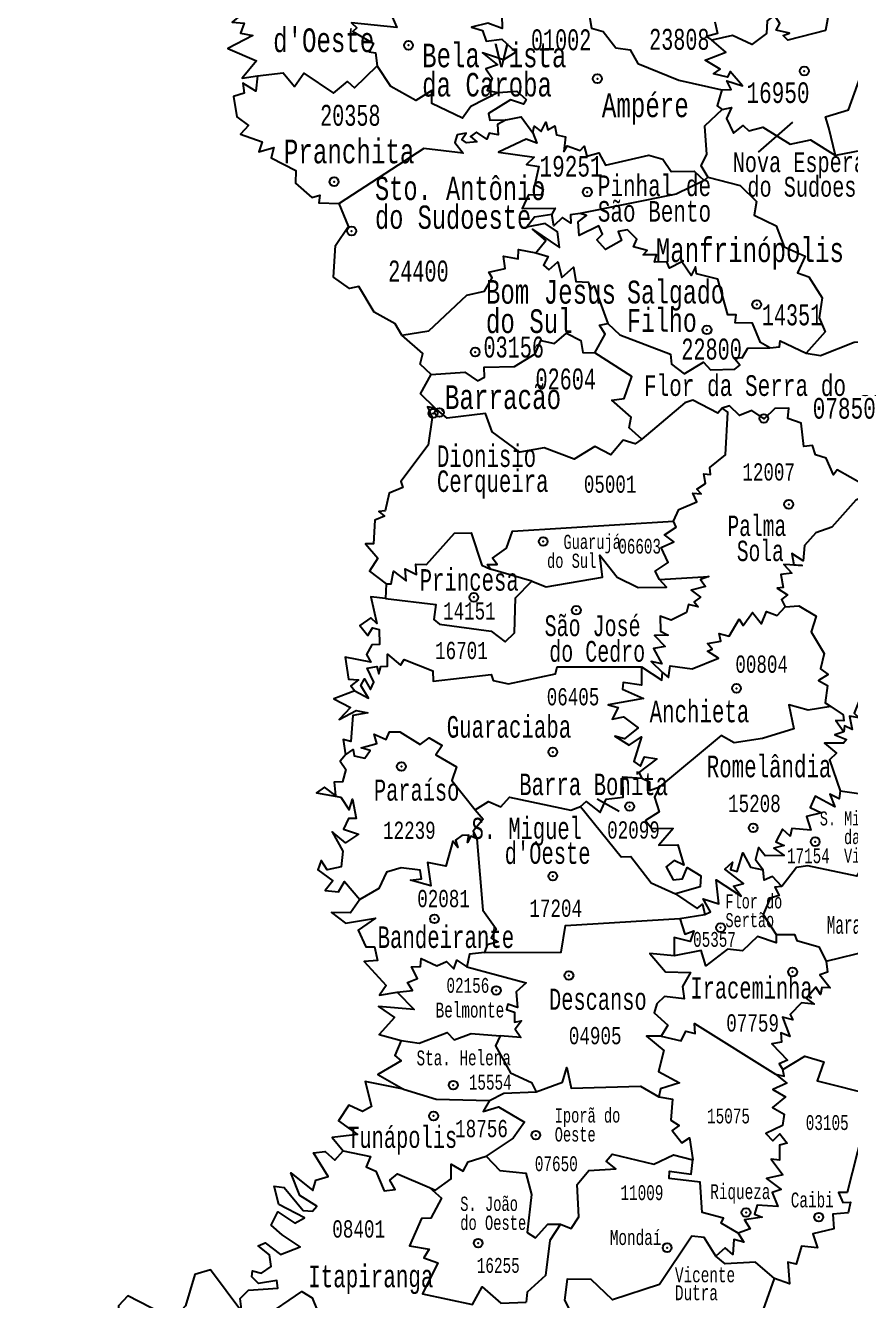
# Model space of a CAD drawing. Header units: millimetres. Extents: x 9851 to 10267, y 23387 to 23778.
# Drawn here: x 10050.21 to 10058.6, y 23453.23 to 23466.18 of the extents above; entities that cross this region are included whole.
import ezdxf
from ezdxf.enums import TextEntityAlignment as Align

# ---------------------------------------------------------------- set-up
doc = ezdxf.new("R2010")
doc.units = ezdxf.units.MM
doc.layers.add('3', color=7, linetype='Continuous')
doc.styles.add('MONOTXT', font='MONOTXT', dxfattribs={"height": 0.2})

# ---------------------------------------------------------------- blocks, each defined once
blk = doc.blocks.new('SEDE')
at = {"layer": '3', "color": 7, "linetype": 'Continuous'}
blk.add_circle((0, 0), 0.00451, dxfattribs=at)

msp = doc.modelspace()

# ---------------------------------------------------------------- linework, layer by layer
at = {"color": 7, "linetype": 'Continuous'}
for p, q in [((10057.663, 23464.895), (10058.012, 23465.202)), ((10057.146, 23464.641), (10057.11, 23464.607)), ((10055.358, 23460.538), (10054.937, 23460.661)), ((10053.877, 23460.51), (10053.872, 23460.363)), ((10056.023, 23458.327), (10056.245, 23458.2)), ((10058.491, 23458.407), (10058.705, 23458.376)), ((10056.862, 23457.112), (10057.115, 23457.15)), ((10057.549, 23452.686), (10057.825, 23453.455))]:
    msp.add_line(p, q, dxfattribs=at)
for points in [[(10052.334, 23467.087), (10052.45, 23466.981), (10052.327, 23466.887), (10052.532, 23466.873), (10052.477, 23466.717), (10052.566, 23466.641), (10052.375, 23466.636), (10052.395, 23466.537), (10052.265, 23466.428), (10052.412, 23466.299), (10052.313, 23466.217), (10052.435, 23466.207), (10052.398, 23466.106), (10052.523, 23466.081), (10052.268, 23465.948), (10052.56, 23465.823), (10052.415, 23465.649), (10052.57, 23465.671)], [(10058.803, 23466.985), (10058.705, 23466.919), (10058.698, 23466.982), (10058.621, 23466.975), (10058.683, 23466.923), (10058.679, 23466.785), (10058.411, 23466.511), (10058.342, 23466.133), (10057.959, 23466.035), (10057.912, 23466.081), (10057.978, 23466.106), (10057.84, 23466.135), (10057.88, 23466.205), (10057.825, 23466.287), (10057.75, 23466.231), (10057.744, 23466.103), (10057.595, 23465.989), (10057.396, 23466.082), (10057.186, 23466.035)], [(10058.445, 23464.864), (10058.378, 23465.145), (10058.341, 23465.256), (10058.577, 23465.325), (10058.73, 23465.749), (10058.876, 23465.76), (10058.957, 23465.952), (10059.087, 23465.998), (10058.934, 23466.227), (10058.926, 23466.373), (10059.076, 23466.407), (10058.982, 23466.454), (10058.913, 23466.644), (10059.035, 23466.645), (10058.952, 23466.743), (10058.999, 23466.79), (10058.836, 23466.855), (10058.863, 23466.781), (10058.806, 23466.778), (10058.787, 23466.913), (10058.856, 23466.926), (10058.803, 23466.985)], [(10054.719, 23466.662), (10054.557, 23466.623), (10054.436, 23466.474), (10054.253, 23466.54), (10053.82, 23466.545), (10053.988, 23466.163), (10053.527, 23466.212), (10053.58, 23466.161), (10053.54, 23466.121), (10053.749, 23466.002), (10053.706, 23465.915), (10053.771, 23465.904), (10053.788, 23465.775)], [(10054.719, 23466.662), (10054.728, 23466.552), (10054.902, 23466.629), (10055.11, 23466.526), (10054.934, 23466.561), (10054.875, 23466.513), (10054.886, 23466.355), (10055.051, 23466.428), (10055.058, 23466.154), (10054.912, 23466.207), (10054.745, 23466.166), (10054.857, 23466.133), (10054.896, 23466.025), (10055.053, 23466.044), (10055.197, 23465.914), (10055.07, 23465.834), (10054.858, 23465.907), (10055.011, 23465.784), (10054.89, 23465.743), (10054.955, 23465.649), (10054.905, 23465.522), (10055.016, 23465.502)], [(10055.727, 23466.686), (10055.855, 23466.645), (10055.809, 23466.492), (10055.932, 23466.357), (10055.966, 23466.157), (10056.082, 23466.124), (10056.212, 23465.956), (10056.357, 23465.936), (10056.435, 23465.798), (10056.853, 23465.627), (10057.288, 23465.529)], [(10057.219, 23466.222), (10057.245, 23466.101), (10057.132, 23466.072), (10057.186, 23466.035)], [(10057.288, 23465.529), (10057.384, 23465.532), (10057.34, 23465.621), (10057.499, 23465.571), (10057.374, 23465.716), (10057.347, 23465.66), (10057.205, 23465.691), (10057.273, 23465.738), (10057.119, 23465.83), (10057.331, 23465.912), (10057.186, 23466.035)], [(10052.57, 23465.671), (10052.553, 23465.516), (10052.42, 23465.596), (10052.434, 23465.495), (10052.328, 23465.462), (10052.362, 23465.257), (10052.479, 23465.167), (10052.397, 23465.078), (10052.617, 23465.001), (10052.584, 23464.9), (10052.737, 23464.944), (10052.71, 23464.84), (10052.959, 23464.709), (10052.957, 23464.581), (10053.122, 23464.436), (10053.203, 23464.461), (10053.194, 23464.383), (10053.4, 23464.376)], [(10052.57, 23465.671), (10052.83, 23465.702), (10052.948, 23465.564), (10053.042, 23465.698), (10053.342, 23465.497), (10053.485, 23465.615), (10053.558, 23465.55), (10053.788, 23465.775)], [(10055.016, 23465.502), (10054.737, 23465.36), (10054.654, 23465.241), (10054.342, 23465.39), (10054.343, 23465.523), (10054.181, 23465.422), (10053.925, 23465.564), (10053.788, 23465.775)], [(10055.016, 23465.502), (10055.206, 23465.517), (10055.301, 23465.43), (10055.274, 23465.385), (10055.143, 23465.429), (10054.917, 23465.288), (10054.931, 23465.22), (10055.097, 23465.224)], [(10057.288, 23465.529), (10057.241, 23465.367), (10057.294, 23465.33)], [(10057.294, 23465.33), (10057.112, 23465.161), (10057.132, 23464.873), (10057.074, 23464.761), (10057.146, 23464.641)], [(10057.294, 23465.33), (10057.387, 23465.351), (10057.338, 23465.237), (10057.407, 23465.09), (10057.507, 23465.166), (10057.565, 23465.113), (10057.705, 23465.151), (10057.984, 23464.979), (10058.189, 23465.023), (10058.445, 23464.864)], [(10055.097, 23465.224), (10055.011, 23465.177), (10055.016, 23465.071), (10054.926, 23465.09), (10054.902, 23465.027), (10054.796, 23465.099), (10054.735, 23465.057), (10054.801, 23465.001), (10054.696, 23464.992), (10054.647, 23465.026), (10054.691, 23465.088), (10054.598, 23465.073), (10054.577, 23464.993), (10054.66, 23464.886), (10054.26, 23464.934), (10053.4, 23464.376)], [(10055.097, 23465.224), (10055.25, 23465.256), (10055.37, 23465.092)], [(10055.37, 23465.092), (10055.381, 23465.162), (10055.454, 23465.105), (10055.502, 23465.2), (10055.52, 23465.122), (10055.593, 23465.163), (10055.609, 23465.072), (10055.699, 23465.052), (10055.685, 23464.904), (10055.718, 23464.961), (10055.85, 23464.913), (10055.889, 23464.958), (10055.916, 23464.857), (10056.039, 23464.889), (10056.108, 23464.764), (10056.546, 23464.865), (10056.688, 23464.824), (10056.773, 23464.7), (10057.009, 23464.703), (10057.11, 23464.607)], [(10059.738, 23465.188), (10059.588, 23465.084), (10058.445, 23464.864)], [(10055.37, 23465.092), (10055.41, 23464.989), (10055.302, 23465.027), (10055.021, 23464.898), (10055.383, 23464.845), (10055.304, 23464.77), (10055.43, 23464.752), (10055.39, 23464.568), (10055.473, 23464.522), (10055.452, 23464.459), (10055.324, 23464.462), (10055.26, 23464.324), (10055.595, 23464.328), (10055.561, 23464.265)], [(10057.146, 23464.641), (10057.476, 23464.558), (10057.64, 23464.394), (10057.619, 23464.256), (10057.842, 23464.149), (10057.921, 23463.933), (10058.135, 23463.84), (10058.058, 23463.672), (10058.172, 23463.63), (10058.308, 23463.417), (10058.279, 23463.213), (10058.339, 23463.07), (10058.147, 23462.855)], [(10057.11, 23464.607), (10056.825, 23464.471), (10055.85, 23464.272)], [(10054.037, 23463.038), (10053.971, 23463.152), (10053.756, 23463.271), (10053.602, 23463.53), (10053.507, 23463.512), (10053.344, 23463.628), (10053.364, 23463.948), (10053.497, 23464.143), (10053.4, 23464.376)], [(10055.399, 23463.874), (10055.499, 23463.998), (10055.366, 23464.114), (10055.641, 23463.927), (10055.618, 23464.088), (10055.495, 23464.171), (10055.304, 23464.134), (10055.384, 23464.24), (10055.561, 23464.265)], [(10055.85, 23464.272), (10055.752, 23464.26), (10055.753, 23464.176), (10055.669, 23464.231), (10055.583, 23464.149), (10055.561, 23464.265)], [(10057.778, 23462.91), (10057.682, 23462.964), (10057.602, 23463.16), (10057.425, 23463.163), (10057.435, 23463.245), (10057.349, 23463.245), (10057.25, 23463.605), (10057.031, 23463.661), (10057.021, 23463.731), (10056.978, 23463.643), (10056.881, 23463.781), (10056.758, 23463.717), (10056.729, 23463.781), (10056.605, 23463.78), (10056.625, 23463.852), (10056.489, 23463.854), (10056.529, 23463.899), (10056.391, 23463.935), (10056.424, 23464.011), (10056.329, 23464.106), (10056.236, 23464.092), (10056.268, 23463.998), (10056.107, 23463.908), (10056.019, 23464.005), (10056.077, 23464.064), (10056.038, 23464.148), (10055.838, 23464.051), (10055.83, 23464.19), (10055.915, 23464.252), (10055.85, 23464.272)], [(10054.037, 23463.038), (10054.313, 23463.08), (10054.698, 23463.444), (10054.879, 23463.485), (10054.956, 23463.621), (10054.923, 23463.678), (10055.089, 23463.716), (10055.07, 23463.839), (10055.22, 23463.813), (10055.224, 23463.908), (10055.399, 23463.874)], [(10055.399, 23463.874), (10055.524, 23463.836), (10055.477, 23463.747), (10055.53, 23463.7), (10055.624, 23463.783), (10055.662, 23463.624), (10055.783, 23463.729), (10055.804, 23463.584), (10055.934, 23463.576), (10055.95, 23463.495), (10055.992, 23463.537), (10056.13, 23463.157)], [(10056, 23462.859), (10056.103, 23463.047), (10056.045, 23463.138), (10056.13, 23463.157)], [(10056.13, 23463.157), (10056.252, 23463.04), (10056.766, 23462.845), (10056.779, 23462.742), (10056.906, 23462.644), (10057.103, 23462.764), (10057.175, 23462.685), (10057.42, 23462.693), (10057.472, 23462.732), (10057.407, 23462.809), (10057.494, 23462.808), (10057.552, 23462.905), (10057.778, 23462.91)], [(10054.335, 23462.639), (10054.223, 23462.744), (10054.252, 23462.851), (10054.037, 23463.038)], [(10054.335, 23462.639), (10054.677, 23462.66), (10054.806, 23462.575), (10054.878, 23462.612), (10054.875, 23462.711), (10055.182, 23462.72), (10055.392, 23462.847), (10055.45, 23462.982), (10055.59, 23462.954), (10055.712, 23463.056), (10055.857, 23462.982), (10055.877, 23462.862), (10056, 23462.859)], [(10057.778, 23462.91), (10057.876, 23462.918), (10057.882, 23462.98), (10058.147, 23462.855)], [(10058.147, 23462.855), (10058.29, 23462.83), (10058.633, 23462.966), (10059.108, 23463.002)], [(10056.477, 23461.981), (10056.348, 23462.095), (10056.367, 23462.203), (10056.172, 23462.377), (10056.297, 23462.395), (10056.375, 23462.618), (10056, 23462.859)], [(10054.376, 23462.296), (10054.228, 23462.441), (10054.335, 23462.639)], [(10054.376, 23462.296), (10054.297, 23462.308), (10054.345, 23462.2), (10054.305, 23461.921), (10054.026, 23461.549), (10054.047, 23461.491), (10053.908, 23461.431), (10053.867, 23461.254), (10053.802, 23461.245), (10053.86, 23461.2), (10053.763, 23461.159), (10053.751, 23460.918), (10053.667, 23460.919), (10053.795, 23460.77), (10053.709, 23460.638), (10053.877, 23460.51)], [(10057.294, 23462.295), (10057.247, 23462.244), (10056.995, 23462.377), (10056.913, 23462.349), (10056.477, 23461.981)], [(10058.856, 23461.447), (10058.462, 23461.668), (10058.425, 23461.62), (10058.349, 23461.787), (10058.241, 23461.822), (10058.212, 23461.915), (10058.121, 23461.906), (10058.094, 23462.144), (10057.96, 23462.191), (10057.969, 23462.294), (10057.827, 23462.291), (10057.719, 23462.186), (10057.595, 23462.272), (10057.468, 23462.221), (10057.367, 23462.319), (10057.294, 23462.295)], [(10056.477, 23461.981), (10056.41, 23461.932), (10056.287, 23461.971), (10056.16, 23461.823), (10056, 23461.905), (10055.79, 23461.776), (10055.484, 23461.891), (10055.238, 23461.85), (10054.956, 23462.055), (10054.888, 23462.242), (10054.498, 23462.194), (10054.376, 23462.296)], [(10056.797, 23461.149), (10056.853, 23461.266), (10057.036, 23461.344), (10056.995, 23461.433), (10057.078, 23461.426), (10057.034, 23461.474), (10057.122, 23461.53), (10057.107, 23461.627), (10057.175, 23461.622), (10057.168, 23461.694), (10057.325, 23461.822), (10057.35, 23462.255), (10057.294, 23462.295)], [(10058.856, 23461.447), (10058.651, 23461.362), (10058.407, 23461.086), (10058.245, 23461.028), (10058.129, 23460.901), (10058.115, 23460.744), (10058, 23460.82), (10058.021, 23460.703), (10058.107, 23460.698), (10057.918, 23460.709), (10058.002, 23460.62), (10057.887, 23460.607), (10057.911, 23460.475), (10057.852, 23460.468), (10057.957, 23460.399), (10057.895, 23460.352), (10057.933, 23460.276)], [(10054.937, 23460.661), (10054.908, 23460.707), (10055.007, 23460.708), (10054.959, 23460.773), (10055.1, 23460.872), (10055.162, 23461.047), (10056.797, 23461.149)], [(10056.656, 23460.555), (10056.613, 23460.639), (10056.745, 23460.728), (10056.674, 23460.88), (10056.803, 23460.938), (10056.708, 23461.008), (10056.825, 23461.088), (10056.797, 23461.149)], [(10053.877, 23460.51), (10053.93, 23460.511), (10053.953, 23460.638), (10054.083, 23460.542), (10054.071, 23460.663), (10054.185, 23460.606), (10054.18, 23460.711), (10054.289, 23460.709), (10054.574, 23461.025), (10054.742, 23461.03), (10054.849, 23460.7), (10054.937, 23460.661)], [(10055.358, 23460.538), (10055.503, 23460.479), (10056.075, 23460.578), (10056.05, 23460.801), (10056.225, 23460.577), (10056.438, 23460.475), (10056.728, 23460.477), (10056.656, 23460.555)], [(10053.872, 23460.363), (10054.384, 23460.3), (10054.364, 23460.15), (10054.421, 23460.102), (10054.944, 23460.031), (10055.089, 23459.921), (10055.182, 23460.013), (10055.192, 23460.369), (10055.358, 23460.538)], [(10056.656, 23460.555), (10057.156, 23460.586), (10057.071, 23460.554), (10057.123, 23460.485), (10056.978, 23460.448), (10057.073, 23460.374), (10057.008, 23460.327), (10057.049, 23460.278), (10056.949, 23460.301), (10056.931, 23460.221), (10056.774, 23460.141), (10056.663, 23460.184), (10056.666, 23460.03), (10056.743, 23459.989), (10056.604, 23459.986), (10056.712, 23459.873), (10056.593, 23459.854), (10056.679, 23459.698), (10056.572, 23459.721), (10056.687, 23459.609)], [(10053.872, 23460.363), (10053.722, 23460.379), (10053.785, 23460.109), (10053.722, 23460.165), (10053.611, 23460.088), (10053.691, 23459.985), (10053.738, 23460.063), (10053.806, 23460.047), (10053.809, 23459.894), (10053.731, 23459.892), (10053.679, 23459.793), (10053.723, 23459.714), (10053.463, 23459.766), (10053.497, 23459.542), (10053.597, 23459.534), (10053.52, 23459.474), (10053.56, 23459.423)], [(10056.687, 23459.609), (10056.748, 23459.56), (10056.765, 23459.679), (10056.988, 23459.646), (10057.255, 23459.755), (10057.142, 23459.828), (10057.191, 23459.846), (10057.142, 23459.904), (10057.28, 23459.928), (10057.262, 23460.008), (10057.362, 23459.98), (10057.465, 23460.152), (10057.505, 23460.087), (10057.6, 23460.219), (10057.691, 23460.104), (10057.744, 23460.231), (10057.852, 23460.19), (10057.933, 23460.276)], [(10057.933, 23460.276), (10058.073, 23460.288), (10058.248, 23460.183), (10058.197, 23460.024), (10058.33, 23459.803), (10058.29, 23459.649), (10058.369, 23459.589), (10058.272, 23459.528), (10058.362, 23459.477), (10058.338, 23459.302), (10058.398, 23459.265)], [(10053.56, 23459.423), (10053.699, 23459.35), (10053.62, 23459.479), (10053.659, 23459.547), (10053.72, 23459.437), (10053.754, 23459.511), (10053.684, 23459.653), (10053.784, 23459.67), (10053.805, 23459.597), (10053.823, 23459.672), (10053.892, 23459.673), (10053.893, 23459.797), (10054.024, 23459.686), (10054.061, 23459.742), (10054.354, 23459.627), (10054.355, 23459.523), (10054.946, 23459.591), (10054.965, 23459.53), (10055.122, 23459.496), (10055.598, 23459.598), (10055.617, 23459.666), (10056.472, 23459.667)], [(10056.472, 23459.667), (10056.474, 23459.482), (10056.288, 23459.507), (10056.279, 23459.442), (10056.492, 23459.347), (10056.135, 23459.282), (10056.237, 23459.255), (10056.174, 23459.136), (10056.291, 23459.159), (10056.438, 23459.048), (10056.301, 23458.935), (10056.203, 23458.964), (10056.348, 23458.872), (10056.474, 23458.955), (10056.396, 23458.705), (10056.461, 23458.66), (10056.502, 23458.755), (10056.63, 23458.733), (10056.447, 23458.593), (10056.475, 23458.535)], [(10056.472, 23459.667), (10056.68, 23459.532), (10056.687, 23459.609)], [(10053.56, 23459.423), (10053.348, 23459.343), (10053.515, 23459.256), (10053.4, 23459.134), (10053.572, 23459.224), (10053.692, 23459.199), (10053.54, 23459.173), (10053.518, 23458.909), (10053.441, 23458.931), (10053.464, 23458.774)], [(10059.516, 23459.06), (10059.467, 23459.143), (10059.543, 23459.174), (10059.297, 23459.251), (10059.253, 23459.381), (10058.818, 23459.411), (10058.694, 23459.351), (10058.633, 23459.198), (10058.683, 23459.151), (10058.586, 23459.167), (10058.615, 23459.03), (10058.537, 23459.067), (10058.53, 23459.006)], [(10058.398, 23459.265), (10058.167, 23459.229), (10057.971, 23459.28), (10058.022, 23459.038), (10057.702, 23458.941), (10057.413, 23458.895), (10057.282, 23458.969), (10056.657, 23458.448)], [(10058.398, 23459.265), (10058.521, 23459.18), (10058.529, 23459.12), (10058.448, 23459.123), (10058.53, 23459.006)], [(10053.464, 23458.774), (10053.543, 23458.828), (10053.552, 23458.763), (10053.66, 23458.741), (10053.717, 23458.817), (10053.623, 23458.845), (10053.785, 23458.889), (10053.756, 23458.985), (10053.877, 23458.931), (10053.913, 23459.008), (10054.018, 23459.008), (10054.223, 23458.88), (10054.315, 23458.945), (10054.447, 23458.868), (10054.384, 23458.772), (10054.592, 23458.652), (10054.545, 23458.513), (10054.782, 23458.215)], [(10058.53, 23459.006), (10058.438, 23458.978), (10058.555, 23458.928), (10058.525, 23458.892), (10058.331, 23458.893), (10058.453, 23458.792), (10058.384, 23458.722), (10058.491, 23458.407)], [(10053.464, 23458.774), (10053.41, 23458.708), (10053.469, 23458.626), (10053.433, 23458.498), (10053.35, 23458.497), (10053.362, 23458.36), (10053.252, 23458.445), (10053.169, 23458.386), (10053.419, 23458.342), (10053.502, 23458.215), (10053.535, 23458.322), (10053.572, 23458.128), (10053.494, 23458.127), (10053.445, 23458.018), (10053.598, 23457.969), (10053.465, 23457.879), (10053.33, 23457.993), (10053.437, 23457.796), (10053.421, 23457.636), (10053.279, 23457.607), (10053.219, 23457.699), (10053.184, 23457.604), (10053.335, 23457.494), (10053.257, 23457.395), (10053.395, 23457.381), (10053.456, 23457.488), (10053.612, 23457.305)], [(10055.854, 23458.249), (10055.909, 23458.298), (10056.054, 23458.189), (10056.113, 23458.323), (10056.285, 23458.344), (10056.284, 23458.551), (10056.475, 23458.535)], [(10056.475, 23458.535), (10056.553, 23458.501), (10056.555, 23458.411), (10056.657, 23458.448)], [(10056.657, 23458.448), (10056.604, 23458.343), (10056.651, 23458.196), (10056.512, 23458.106), (10056.576, 23458.029), (10056.796, 23458.026), (10056.65, 23457.856), (10056.842, 23457.858), (10056.902, 23457.652), (10056.804, 23457.7), (10056.722, 23457.637), (10056.796, 23457.504), (10056.89, 23457.514), (10056.938, 23457.629), (10057.077, 23457.544), (10057.07, 23457.433), (10056.817, 23457.361)], [(10054.782, 23458.215), (10054.917, 23458.299), (10055.044, 23458.245), (10055.133, 23458.345), (10055.754, 23458.21), (10055.854, 23458.249)], [(10058.491, 23458.407), (10058.481, 23458.328), (10058.386, 23458.375), (10058.439, 23458.246), (10058.238, 23458.355), (10058.188, 23458.24), (10058.303, 23458.186), (10058.148, 23458.146), (10058.193, 23458.009), (10058.001, 23458.025), (10057.985, 23457.946), (10057.907, 23458.019), (10057.839, 23457.89), (10057.922, 23457.852), (10057.819, 23457.825), (10057.921, 23457.751), (10057.73, 23457.749), (10057.663, 23457.831), (10057.631, 23457.709), (10057.708, 23457.605)], [(10054.782, 23458.215), (10054.865, 23458.121), (10054.763, 23457.999), (10054.801, 23457.921)], [(10055.854, 23458.249), (10056.266, 23457.739), (10056.366, 23457.74), (10056.57, 23457.473), (10056.817, 23457.361)], [(10054.801, 23457.921), (10054.738, 23457.947), (10054.705, 23457.882), (10054.719, 23457.958), (10054.647, 23457.955), (10054.582, 23457.906), (10054.607, 23457.832), (10054.554, 23457.897), (10054.483, 23457.642), (10054.298, 23457.68), (10054.331, 23457.442), (10054.127, 23457.5), (10054.236, 23457.513), (10054.223, 23457.601), (10054.03, 23457.627), (10053.88, 23457.582), (10053.802, 23457.416), (10053.612, 23457.305)], [(10054.801, 23457.921), (10054.861, 23457.194), (10054.996, 23457.005), (10054.945, 23456.916), (10055.017, 23456.874), (10054.905, 23456.845), (10054.879, 23456.765)], [(10057.115, 23457.15), (10057.175, 23457.18), (10057.1, 23457.311), (10057.258, 23457.261), (10057.232, 23457.503), (10057.485, 23457.339), (10057.408, 23457.44), (10057.509, 23457.466), (10057.32, 23457.611), (10057.397, 23457.682), (10057.376, 23457.609), (10057.446, 23457.59), (10057.501, 23457.777), (10057.582, 23457.633), (10057.708, 23457.605)], [(10058.805, 23457.78), (10058.661, 23457.54), (10058.163, 23457.647), (10058.049, 23457.63), (10057.898, 23457.437)], [(10057.898, 23457.437), (10057.804, 23457.538), (10057.72, 23457.499), (10057.708, 23457.605)], [(10057.898, 23457.437), (10057.826, 23457.429), (10057.873, 23457.343), (10057.78, 23457.318), (10057.71, 23457.15), (10057.841, 23456.949)], [(10053.612, 23457.305), (10053.517, 23457.167), (10053.322, 23457.171), (10053.465, 23457.062), (10053.769, 23457.113), (10053.593, 23456.992), (10053.672, 23456.823), (10053.758, 23456.824), (10053.789, 23456.683), (10053.655, 23456.675), (10053.878, 23456.429), (10053.81, 23456.331), (10053.989, 23456.363)], [(10056.817, 23457.361), (10057.04, 23457.213), (10057.092, 23457.258), (10057.115, 23457.15)], [(10054.879, 23456.765), (10055.656, 23456.769), (10055.699, 23457.039), (10056.862, 23457.112)], [(10056.862, 23457.112), (10056.913, 23456.951), (10057.005, 23456.986), (10056.968, 23456.876), (10056.804, 23456.919), (10056.806, 23456.733)], [(10057.841, 23456.949), (10057.84, 23456.863), (10057.65, 23456.929), (10057.498, 23456.783), (10057.345, 23456.798), (10057.128, 23456.63), (10057.079, 23456.787), (10056.806, 23456.733)], [(10057.841, 23456.949), (10058.029, 23456.949), (10058.051, 23456.887), (10058.275, 23456.822), (10058.349, 23456.676)], [(10054.879, 23456.765), (10054.725, 23456.75), (10054.698, 23456.62)], [(10056.806, 23456.733), (10056.558, 23456.756), (10056.715, 23456.568), (10056.97, 23456.563), (10056.891, 23456.419), (10056.908, 23456.294), (10056.705, 23456.32), (10056.629, 23456.245), (10056.602, 23456.151), (10056.741, 23456.027), (10056.673, 23455.917)], [(10058.349, 23456.676), (10058.793, 23456.786), (10059.544, 23456.711)], [(10053.989, 23456.363), (10054.145, 23456.379), (10054.095, 23456.46), (10054.198, 23456.502), (10054.134, 23456.619), (10054.227, 23456.624), (10054.235, 23456.706), (10054.394, 23456.631), (10054.492, 23456.673), (10054.566, 23456.601), (10054.597, 23456.686), (10054.698, 23456.62)], [(10054.698, 23456.62), (10055.302, 23456.457), (10055.199, 23456.367), (10055.212, 23456.205), (10055.115, 23456.242), (10055.101, 23456.188), (10055.182, 23456.159), (10055.183, 23456.057), (10055.255, 23456.071), (10055.19, 23455.988), (10055.247, 23455.903), (10055.035, 23455.919)], [(10058.349, 23456.676), (10058.363, 23456.567), (10058.285, 23456.538), (10058.39, 23456.405), (10058.304, 23456.411), (10058.291, 23456.339), (10058.245, 23456.412), (10058.15, 23456.298), (10058.227, 23456.241), (10058.097, 23456.253), (10057.982, 23456.135), (10058.01, 23456.081), (10057.905, 23456.108), (10057.979, 23455.912), (10057.887, 23455.949), (10057.894, 23455.854), (10057.797, 23455.837), (10057.956, 23455.673), (10057.87, 23455.635), (10057.908, 23455.577)], [(10053.989, 23456.363), (10054.163, 23456.185), (10053.8, 23456.217), (10053.963, 23456.105), (10053.806, 23455.932), (10054.032, 23455.872)], [(10054.032, 23455.872), (10054.213, 23455.845), (10054.498, 23455.954), (10054.569, 23455.877), (10054.743, 23455.943), (10055.035, 23455.919)], [(10056.673, 23455.917), (10056.876, 23455.869), (10056.922, 23455.967), (10057.018, 23455.943), (10057.012, 23456.043), (10057.835, 23455.528)], [(10054.032, 23455.872), (10053.965, 23455.718), (10054.029, 23455.666), (10053.795, 23455.525), (10054.053, 23455.376)], [(10055.035, 23455.919), (10054.99, 23455.818), (10055.142, 23455.543), (10055.354, 23455.446), (10055.401, 23455.35)], [(10056.673, 23455.917), (10056.525, 23455.917), (10056.701, 23455.771), (10056.647, 23455.557), (10056.859, 23455.441), (10056.666, 23455.379), (10056.65, 23455.298)], [(10057.908, 23455.577), (10058.132, 23455.711), (10058.326, 23455.653), (10058.259, 23455.461), (10058.852, 23455.312)], [(10055.401, 23455.35), (10055.669, 23455.448), (10055.715, 23455.596), (10055.758, 23455.386), (10056.462, 23455.407), (10056.65, 23455.298)], [(10057.835, 23455.528), (10057.922, 23455.51), (10057.908, 23455.577)], [(10054.053, 23455.376), (10053.665, 23455.455), (10053.729, 23455.202), (10053.636, 23455.149), (10053.5, 23455.215), (10053.394, 23455.054), (10053.588, 23454.915), (10053.328, 23454.887), (10053.441, 23454.752)], [(10057.835, 23455.528), (10057.949, 23455.439), (10057.808, 23455.372), (10057.937, 23455.3), (10057.805, 23455.191), (10057.921, 23455.122), (10057.905, 23455.009), (10057.737, 23454.927), (10057.808, 23454.851), (10057.88, 23454.923), (10057.953, 23454.83), (10057.874, 23454.809), (10057.876, 23454.657), (10057.791, 23454.665), (10057.909, 23454.507), (10057.742, 23454.471), (10057.891, 23454.359), (10057.799, 23454.328), (10057.858, 23454.184), (10057.649, 23454.2), (10057.62, 23454.106), (10057.699, 23454.078), (10057.521, 23454.048), (10057.578, 23453.957), (10057.455, 23453.915)], [(10054.053, 23455.376), (10054.387, 23455.274), (10054.928, 23455.262)], [(10054.928, 23455.262), (10055.075, 23455.336), (10055.401, 23455.35)], [(10058.852, 23455.312), (10058.852, 23454.994), (10058.717, 23454.94), (10058.563, 23454.328), (10058.475, 23454.327), (10058.517, 23454.227), (10058.595, 23454.23), (10058.574, 23454.12), (10058.417, 23454.106), (10058.428, 23453.957), (10058.215, 23453.906), (10058.262, 23453.766), (10058.099, 23453.783), (10058.044, 23453.599), (10057.959, 23453.618), (10057.976, 23453.398), (10057.825, 23453.455)], [(10054.928, 23455.262), (10054.863, 23455.149), (10055.02, 23455.196), (10055.285, 23455.043), (10055.168, 23454.878), (10054.895, 23454.696)], [(10056.65, 23455.298), (10056.788, 23455.277), (10056.772, 23455.061), (10056.855, 23455.007), (10056.784, 23454.956), (10056.882, 23454.832), (10056.962, 23454.883), (10056.994, 23454.659)], [(10052.41, 23453.116), (10052.394, 23453.249), (10052.478, 23453.334), (10052.779, 23453.356), (10052.767, 23453.433), (10052.582, 23453.401), (10052.514, 23453.469), (10052.519, 23453.531), (10052.613, 23453.507), (10052.711, 23453.576), (10052.691, 23453.693), (10052.579, 23453.787), (10052.65, 23453.815), (10052.806, 23453.698), (10053.003, 23453.776), (10052.823, 23453.896), (10052.71, 23453.996), (10052.778, 23454.132), (10052.95, 23454.016), (10053.048, 23454.07), (10052.789, 23454.205), (10052.739, 23454.393), (10052.841, 23454.378), (10053.036, 23454.143), (10053.129, 23454.138), (10053.174, 23454.187), (10053.001, 23454.298), (10052.909, 23454.528), (10053.132, 23454.349), (10053.164, 23454.452), (10053.288, 23454.489), (10053.139, 23454.729), (10053.257, 23454.745), (10053.355, 23454.655), (10053.441, 23454.752)], [(10053.441, 23454.752), (10053.718, 23454.693), (10053.674, 23454.589), (10053.772, 23454.543), (10053.859, 23454.344), (10053.969, 23454.357), (10053.916, 23454.452), (10053.995, 23454.517), (10054.318, 23454.379)], [(10054.318, 23454.379), (10054.379, 23454.352), (10054.54, 23454.466), (10054.537, 23454.614), (10054.66, 23454.544), (10054.71, 23454.64), (10054.895, 23454.696)], [(10054.895, 23454.696), (10055.032, 23454.549), (10055.296, 23454.524), (10055.355, 23454.306), (10055.31, 23453.922), (10055.396, 23453.865), (10055.52, 23454.005), (10055.649, 23454.006)], [(10055.649, 23454.006), (10055.757, 23453.961), (10055.836, 23454.081), (10055.82, 23454.408), (10055.939, 23454.549), (10056.212, 23454.569), (10056.115, 23454.647), (10056.175, 23454.718), (10056.599, 23454.615), (10056.797, 23454.711), (10056.994, 23454.659)], [(10057.455, 23453.915), (10057.283, 23454.015), (10057.307, 23454.065), (10057.088, 23454.123), (10057.07, 23454.432), (10056.754, 23454.47), (10056.756, 23454.544), (10056.979, 23454.514), (10056.994, 23454.659)], [(10054.318, 23454.379), (10054.44, 23454.269), (10054.332, 23454.066), (10054.238, 23454.063), (10054.114, 23453.786), (10054.316, 23453.75), (10054.262, 23453.663), (10054.404, 23453.611), (10054.247, 23453.296), (10054.756, 23453.189), (10054.853, 23453.37), (10055.044, 23453.204), (10055.302, 23453.213)], [(10055.649, 23454.006), (10055.542, 23453.841), (10055.497, 23453.485), (10055.312, 23453.315), (10055.302, 23453.213)], [(10057.229, 23453.68), (10057.108, 23453.869), (10056.985, 23453.882), (10056.654, 23453.394), (10056.177, 23453.237), (10055.962, 23453.442), (10055.717, 23453.445), (10055.691, 23453.233), (10055.874, 23452.88)], [(10057.455, 23453.915), (10057.512, 23453.823), (10057.41, 23453.85), (10057.4, 23453.697), (10057.324, 23453.766), (10057.229, 23453.68)], [(10057.825, 23453.455), (10057.632, 23453.621), (10057.323, 23453.602), (10057.229, 23453.68)], [(10052.41, 23453.116), (10052.093, 23453.541), (10051.935, 23453.495), (10051.84, 23453.177), (10051.715, 23453.041), (10051.252, 23453.279), (10051.158, 23453.176), (10051.145, 23452.84), (10050.633, 23452.829), (10050.55, 23452.671), (10050.52, 23452.275), (10050.213, 23452.158)], [(10052.624, 23453.049), (10053.022, 23453.322), (10053.127, 23453.257), (10053.28, 23452.882), (10053.582, 23452.973)]]:
    msp.add_lwpolyline(points, dxfattribs=at)
for p in [(10054.105, 23465.982), (10058.127, 23465.721), (10056.024, 23465.643), (10053.349, 23464.596), (10055.922, 23464.491), (10053.527, 23464.095), (10057.644, 23463.349), (10057.138, 23463.091), (10054.783, 23462.866), (10054.355, 23462.243), (10054.45, 23462.272), (10057.716, 23462.191), (10057.969, 23461.318), (10055.474, 23460.941), (10054.769, 23460.374), (10055.81, 23460.243), (10057.438, 23459.449), (10055.572, 23458.802), (10054.033, 23458.655), (10056.352, 23458.249), (10057.608, 23458.032), (10058.238, 23457.891), (10055.572, 23457.541), (10054.369, 23457.107), (10057.277, 23457.018), (10055.735, 23456.532), (10058.008, 23456.568), (10054.997, 23456.38), (10054.56, 23455.418), (10054.36, 23455.105), (10055.399, 23454.91), (10057.535, 23454.124), (10058.274, 23454.077), (10054.813, 23453.813), (10056.733, 23453.766)]:
    msp.add_point(p, dxfattribs=at)

# ---------------------------------------------------------------- block references
for p, xscale, yscale, zscale, rotation in [((10054.105, 23465.982), 10, 10, 10, 357.2797043536425), ((10056.024, 23465.643), 10, 10, 10, 357.3544901705989), ((10058.127, 23465.721), 10, 10, 10, 357.4469032213208), ((10053.349, 23464.596), 10, 10, 10, 357.2137258449704), ((10055.922, 23464.491), 10.00001882754223, 10.00001882754223, 10, 357.3227127317634), ((10053.527, 23464.095), 9.99998606588505, 9.99998606588505, 10, 357.2091825509558), ((10057.644, 23463.349), 10, 10, 10, 357.3702518051341), ((10057.138, 23463.091), 10, 10, 10, 357.3422056044783), ((10054.783, 23462.866), 10, 10, 10, 357.2342973865856), ((10054.355, 23462.243), 10.00001221942622, 10.00001221942622, 10, 357.2006419459242), ((10054.419, 23462.252), 9.99998721601216, 9.99998721601216, 10, 357.2035732993635), ((10057.716, 23462.191), 10.00001431898807, 10.00001431898807, 10, 357.3462157363951), ((10057.969, 23461.318), 9.999999999999998, 9.999999999999998, 9.999999999999998, 357.3363298435047), ((10055.474, 23460.941), 10, 10, 10, 357.2180026414737), ((10054.769, 23460.374), 10.00001276814211, 10.00001276814211, 10, 357.1733952216484), ((10055.81, 23460.243), 10.00002247361057, 10.00002247361057, 10, 357.2158707240926), ((10057.438, 23459.449), 10, 10, 10, 357.2684858573652), ((10055.572, 23458.802), 9.999999999999998, 9.999999999999998, 9.999999999999998, 357.1704507808682), ((10054.033, 23458.655), 10.00001313243481, 10.00001313243481, 10, 357.0985966689203), ((10056.352, 23458.249), 10, 10, 10, 357.191288862412), ((10057.608, 23458.032), 10, 10, 10, 357.2417720982239), ((10058.238, 23457.891), 10.00001968493057, 10.00001968493057, 10, 357.2660873478846), ((10055.572, 23457.541), 9.999980591070033, 9.999980591070033, 10, 357.1394600803596), ((10054.369, 23457.107), 9.999986487424872, 9.999986487424872, 10, 357.0753468566846), ((10057.277, 23457.018), 10, 10, 10, 357.2025073509623), ((10058.008, 23456.568), 10, 10, 10, 357.2238783763531), ((10055.735, 23456.532), 9.999999999999998, 9.999999999999998, 9.999999999999998, 357.1220994249472), ((10054.997, 23456.38), 9.999999999999998, 9.999999999999998, 9.999999999999998, 357.0852330076012), ((10054.56, 23455.418), 10, 10, 10, 357.0419580463612), ((10054.36, 23455.105), 10.00001845338349, 10.00001845338349, 10, 357.0251304709009), ((10055.399, 23454.91), 10.00001612277861, 10.00001612277861, 10, 357.0668066268266), ((10057.535, 23454.124), 10, 10, 10, 357.1429375358565), ((10058.274, 23454.077), 10, 10, 10, 357.1749941024625), ((10054.813, 23453.813), 9.999987914566862, 9.999987914566862, 10, 357.0130988837748), ((10056.733, 23453.766), 10.00001784698826, 10.00001784698826, 10, 357.0980637444605)]:
    msp.add_blockref('SEDE', p, dxfattribs=dict(at, xscale=xscale, yscale=yscale, zscale=zscale, rotation=rotation))

# ---------------------------------------------------------------- texts
at = {"color": 7, "linetype": 'Continuous', "style": 'MONOTXT'}
for s, height, rotation, width, p in [("d'Oeste", 0.2402, 359.9996, 0.705886, (10052.73, 23466.154)), ('Bela Vista', 0.24, 359.9996, 0.7054, (10054.244, 23465.999)), ('da Caroba', 0.24, 359.9996, 0.7054, (10054.244, 23465.702)), ('Pinhal de ', 0.2093, 359.9996, 0.705885, (10056.029, 23464.66)), ('S%%227o Bento', 0.20935, 359.9996, 0.705885, (10056.029, 23464.4)), ('Bom Jesus', 0.2406, 359.9997, 0.705393, (10054.892, 23463.598)), ('do Sul', 0.2406, 359.9997, 0.705393, (10054.892, 23463.3)), ('Dionisio', 0.2183, 359.9997, 0.666679, (10054.394, 23461.917)), ('Cerqueira', 0.2183, 359.9997, 0.666679, (10054.394, 23461.663)), ('Princesa', 0.2185, 360, 0.665137, (10054.219, 23460.66))]:
    msp.add_text(s, height=height, rotation=rotation, dxfattribs=dict(at, width=width)).set_placement(p, align=Align.TOP_LEFT)
for s, height, width, p in [('01002', 0.2126, 0.666671, (10055.656, 23466.038)), ('23808', 0.2126, 0.666671, (10056.857, 23466.043)), ('16950', 0.2096, 0.705886, (10057.86, 23465.501)), ('20358', 0.2127, 0.666667, (10053.514, 23465.271)), ('19251', 0.2097, 0.705888, (10055.757, 23464.753)), ('24400', 0.213, 0.666658, (10054.206, 23463.689)), ('22800', 0.2131, 0.666662, (10057.185, 23462.896)), ('02604', 0.2132, 0.666662, (10055.703, 23462.592)), ('07850', 0.2101, 0.705881, (10058.533, 23462.294)), ('12007', 0.1747, 0.705892, (10057.765, 23461.648)), ('05001', 0.1747, 0.705877, (10056.154, 23461.524)), ('16701', 0.175, 0.705878, (10054.643, 23459.834)), ('00804', 0.175, 0.705879, (10057.694, 23459.695)), ('06405', 0.175, 0.705883, (10055.777, 23459.364)), ('15208', 0.1752, 0.705878, (10057.62, 23458.28)), ('12239', 0.1752, 0.705884, (10054.114, 23458.007)), ('17204', 0.1754, 0.705883, (10055.601, 23457.215)), ('04905', 0.1756, 0.705881, (10056.002, 23455.921)), ('18756', 0.1757, 0.705875, (10054.847, 23454.977))]:
    msp.add_text(s, height=height, dxfattribs=dict(at, width=width)).set_placement(p, align=Align.MIDDLE)
for s, height, width, p in [('Amp%%233re', 0.241, 0.705884, (10056.07, 23465.493)), ('Manfrin%%243polis', 0.24087, 0.705388, (10056.618, 23464.021)), ('Barra Bonita', 0.21891, 0.66514, (10055.23, 23458.583)), ('Bandeirante', 0.2192, 0.665138, (10053.791, 23457.031)), ('Descanso', 0.215, 0.666675, (10055.533, 23456.398))]:
    msp.add_text(s, height=height, dxfattribs=dict(at, width=width)).set_placement(p, align=Align.TOP_LEFT)
for s, height, width, p in [('Pranchita', 0.2412, 0.705887, (10053.502, 23464.783)), ('Itapiranga', 0.2205, 0.666683, (10053.722, 23453.364))]:
    msp.add_text(s, height=height, dxfattribs=dict(at, width=width)).set_placement(p, align=Align.CENTER)
at = {"color": 7, "linetype": 'Continuous', "style": 'MONOTXT', "width": 0.705879}
for s, p in [('Nova Esperan%%231a ', (10058.323, 23464.895)), ('do Sudoeste', (10058.226, 23464.646))]:
    msp.add_text(s, height=0.20151, rotation=359.9982, dxfattribs=at).set_placement(p, align=Align.TOP_CENTER)
at = {"color": 7, "linetype": 'Continuous', "style": 'MONOTXT'}
for s, height, rotation, width, p in [('Sto. Ant%%244nio ', 0.23615, 359.9986, 0.705884, (10053.765, 23464.41)), ('do Sudoeste', 0.23615, 359.9986, 0.705884, (10053.765, 23464.118)), ('Salgado ', 0.2321, 359.9983, 0.705884, (10056.326, 23463.359)), ('Filho', 0.2321, 359.9983, 0.705884, (10056.326, 23463.071)), ('  Guaruj%%225 ', 0.14448, 359.9983, 0.666667, (10055.513, 23460.865)), ('do Sul', 0.1445, 359.9983, 0.666667, (10055.513, 23460.673)), ('S. Miguel', 0.1422, 359.9981, 0.666673, (10058.285, 23458.056)), ('   da Boa', 0.1422, 359.9981, 0.666673, (10058.285, 23457.867)), ('   Vista', 0.1422, 359.9981, 0.666673, (10058.285, 23457.677)), ('02081', 0.1749, 0, 0.7069, (10054.194, 23457.226)), ('Flor do', 0.1428, 359.9982, 0.66666, (10057.326, 23457.213)), ('Sert%%227o', 0.1428, 359.9982, 0.66666, (10057.326, 23457.023)), ('Sta. Helena', 0.15101, 0, 0.666661, (10054.187, 23455.619)), ('Ipor%%227 do ', 0.1444, 359.9983, 0.666667, (10055.591, 23455.038)), ('Oeste', 0.1444, 359.9983, 0.666667, (10055.591, 23454.845)), ('S. Jo%%227o ', 0.14522, 359.9984, 0.666667, (10054.631, 23454.14)), ('do Oeste', 0.1452, 359.9984, 0.666667, (10054.631, 23453.947)), ('Vicente ', 0.1513, 359.9982, 0.666642, (10056.813, 23453.415)), ('Dutra', 0.1513, 359.9982, 0.666642, (10056.813, 23453.233))]:
    msp.add_text(s, height=height, rotation=rotation, dxfattribs=dict(at, width=width)).set_placement(p)
for s, height, width, p in [('14351', 0.213, 0.666662, (10057.695, 23463.137)), ('03156', 0.2131, 0.666667, (10054.867, 23462.81)), ('Barrac%%227o', 0.24163, 0.705887, (10054.475, 23462.287)), ('06603', 0.1503, 0.666679, (10056.237, 23460.818)), ('14151', 0.1745, 0.706901, (10054.457, 23460.148)), ('02099', 0.1748, 0.706897, (10056.124, 23457.923)), ('17154', 0.1507, 0.666667, (10057.951, 23457.673)), ('Maravilha', 0.181, 0.555554, (10058.356, 23456.956)), ('05357', 0.1509, 0.666661, (10056.997, 23456.823)), ('02156', 0.1509, 0.666667, (10054.491, 23456.356)), ('Belmonte', 0.151, 0.666667, (10054.381, 23456.105)), ('15554', 0.151, 0.666661, (10054.718, 23455.372)), ('15075', 0.1511, 0.666667, (10057.139, 23455.029)), ('03105', 0.1511, 0.666654, (10058.142, 23454.962)), ('07650', 0.1512, 0.666667, (10055.389, 23454.544)), ('11009', 0.1512, 0.666661, (10056.259, 23454.25)), ('Riqueza', 0.1512, 0.666673, (10057.172, 23454.26)), ('Caibi', 0.1512, 0.666679, (10057.99, 23454.176)), ('Monda%%237', 0.1513, 0.666667, (10056.151, 23453.794)), ('16255', 0.1513, 0.666661, (10054.799, 23453.511))]:
    msp.add_text(s, height=height, dxfattribs=dict(at, width=width)).set_placement(p)
for s, height, width, p in [('Flor da Serra do Sul', 0.21013, 0.70588, (10059.065, 23462.42)), ('Anchieta', 0.2193, 0.666662, (10057.568, 23459.104)), ('Guaraciaba', 0.2194, 0.666675, (10055.759, 23458.948))]:
    msp.add_text(s, height=height, dxfattribs=dict(at, width=width)).set_placement(p, align=Align.RIGHT)
for s, height, rotation, width, p in [('Palma ', 0.207, 359.9981, 0.666662, (10058.063, 23461.204)), ('Sola', 0.207, 359.9981, 0.666662, (10057.919, 23460.949)), ('S%%227o Jos%%233 ', 0.21114, 359.9983, 0.666667, (10056.585, 23460.191)), ('do Cedro', 0.2111, 359.9983, 0.666667, (10056.51, 23459.931))]:
    msp.add_text(s, height=height, rotation=rotation, dxfattribs=dict(at, width=width)).set_placement(p, align=Align.TOP_RIGHT)
for s, height, width, p in [('Romel%%226ndia', 0.21941, 0.666671, (10057.769, 23458.765)), ('Para%%237so', 0.21465, 0.666667, (10054.188, 23458.523))]:
    msp.add_text(s, height=height, dxfattribs=dict(at, width=width)).set_placement(p, align=Align.TOP_CENTER)
at = {"color": 7, "linetype": 'Continuous', "style": 'MONOTXT', "width": 0.666671}
for s, p in [('S. Miguel ', (10055.992, 23458.026)), ("d'Oeste", (10055.955, 23457.774))]:
    msp.add_text(s, height=0.216, rotation=359.9989, dxfattribs=at).set_placement(p, align=Align.MIDDLE_RIGHT)
at = {"color": 7, "linetype": 'Continuous', "style": 'MONOTXT'}
for s, height, width, p in [('Iraceminha', 0.215, 0.666658, (10058.211, 23456.513)), ('Tun%%225polis', 0.21531, 0.666662, (10054.6, 23454.996))]:
    msp.add_text(s, height=height, dxfattribs=dict(at, width=width)).set_placement(p, align=Align.TOP_RIGHT)
for s, height, width, p in [('07759', 0.1755, 0.70588, (10057.602, 23456.05)), ('08401', 0.1759, 0.705887, (10053.599, 23453.957))]:
    msp.add_text(s, height=height, rotation=0, dxfattribs=dict(at, width=width)).set_placement(p, align=Align.MIDDLE)

doc.saveas('drawing.dxf')
